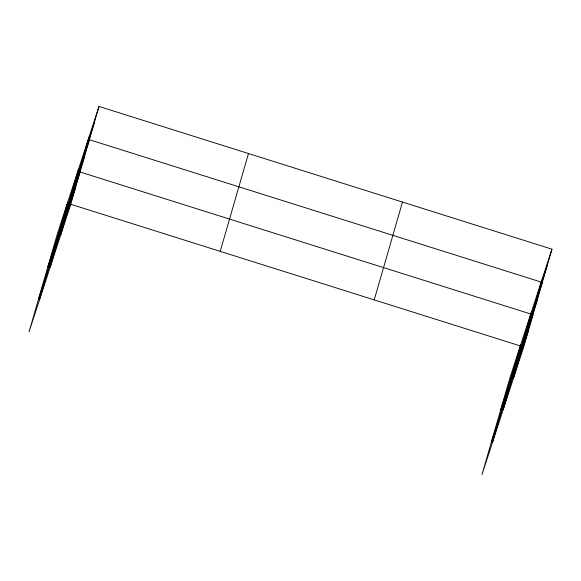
<?xml version="1.0" encoding="UTF-8"?>
<svg xmlns="http://www.w3.org/2000/svg" width="581" height="581" viewBox="0 0 581 581"><rect width="100%" height="100%" fill="white"/><g stroke="black" fill="none" stroke-linecap="round" stroke-linejoin="round"><path stroke-width="0.87" d="M39.486 299.898L67.752 202.079M50.242 266.991L78.508 169.173M60.678 235.058L88.944 137.239M99.01 106.446L57.316 234.012L29.05 331.831L70.744 204.265L99.01 106.446L551.95 249.169L523.684 346.988L481.99 474.554L510.256 376.735L551.95 249.169M220.214 251.362L248.479 153.544M374.215 299.89L402.48 202.072M492.427 442.613L520.692 344.794M503.182 409.714L531.448 311.895M513.619 377.781L541.884 279.962M84.143 153.871L94.202 123.078M47.707 267.267L89.401 139.709L542.342 282.431L500.648 409.99M74.673 186.639L84.739 155.846M38.375 299.549L80.069 171.991L533.009 314.706L491.315 442.272M65.341 218.921L75.407 188.128M537.084 296.593L547.142 265.8M527.613 329.362L537.672 298.569M518.281 361.636L528.347 330.85M70.744 204.265L523.684 346.988"/></g></svg>
